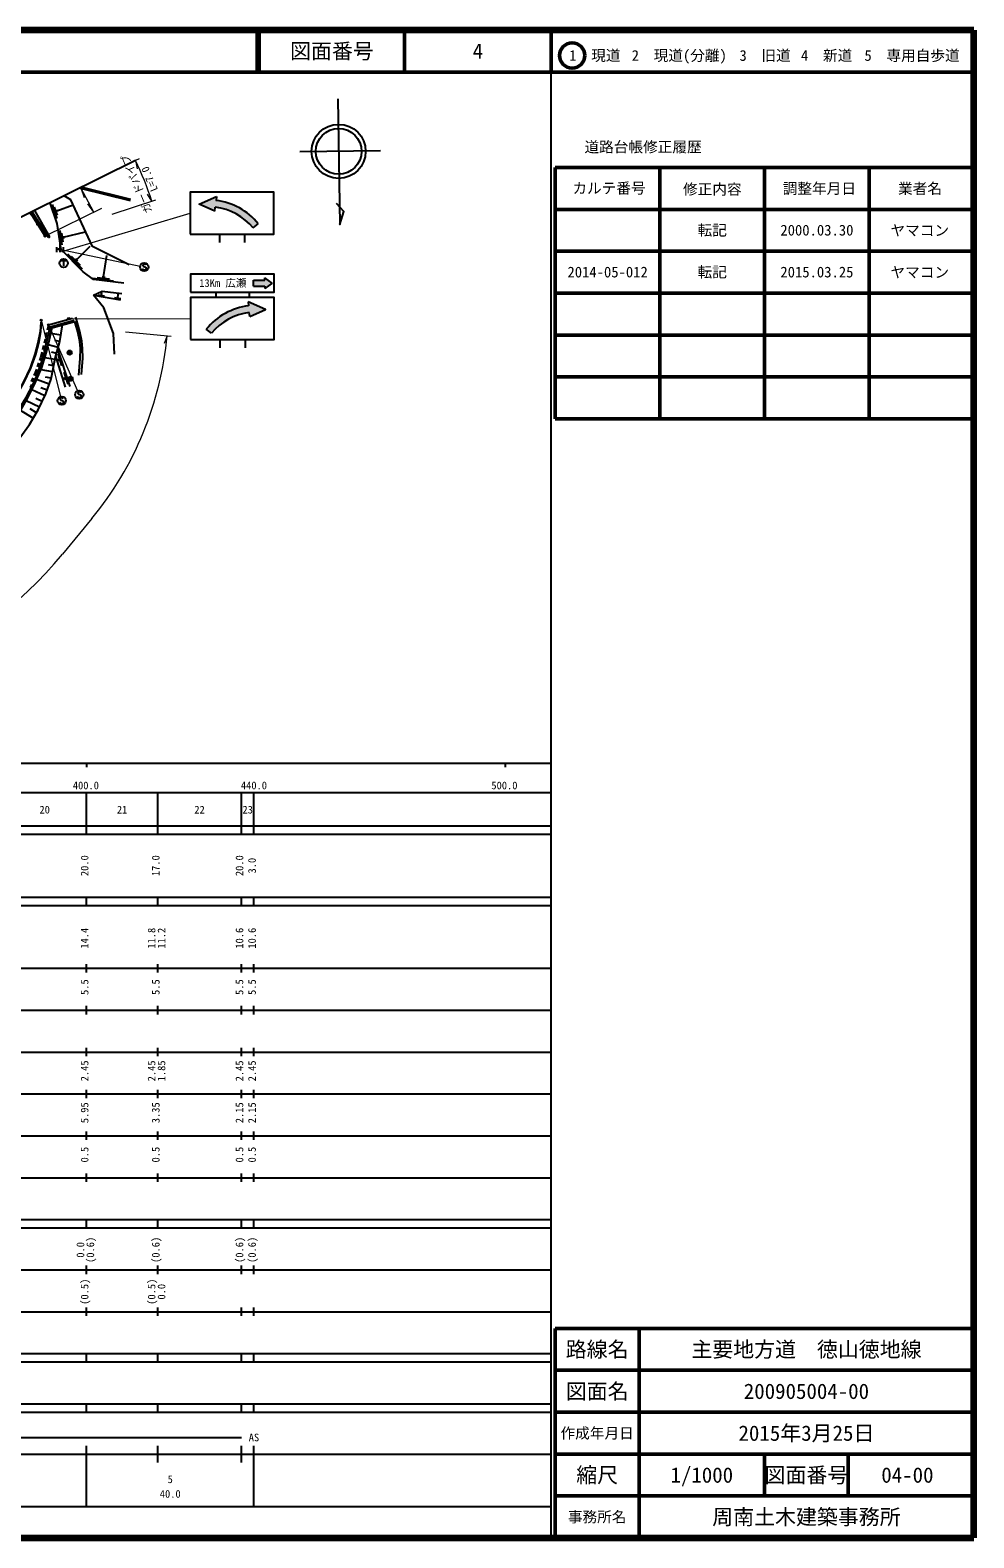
# Model space of a CAD drawing. Units: millimetres, scale not verified. Extents: x 40000 to 680000, y 20000 to 380000.
# Drawn here: x 454526 to 680000, y 20000 to 380000 of the extents above; entities that cross this region are included whole.
import ezdxf
from ezdxf.enums import TextEntityAlignment as Align

# ---------------------------------------------------------------- set-up
doc = ezdxf.new("R2010")
doc.units = ezdxf.units.MM
doc.header["$LTSCALE"] = 1000
doc.header["$PDMODE"] = 32
doc.header["$PDSIZE"] = 500
doc.linetypes.add('DASHED', pattern=[7.5, 6, -1.5])
for name, color, linetype, lineweight in [('M-BGD', 7, 'Continuous', 25), ('M-BGD-EXST', 7, 'Continuous', 25), ('M-BMK-OTRS', 5, 'Continuous', 25), ('M-BMK-SRVR', 3, 'Continuous', 25), ('M-STR-HTXT', 7, 'Continuous', 13), ('M-STR-STRC', 7, 'Continuous', 25), ('M-TTL', 2, 'Continuous', 140), ('M-TTL-BAND', 7, 'Continuous', 25), ('M-TTL-FRAM', 2, 'Continuous', 50), ('M-TTL-LINE', 7, 'Continuous', 50)]:
    doc.layers.add(name, color=color, linetype=linetype, lineweight=lineweight)
doc.layers.add('M-TTL-TXT', color=7, linetype='Continuous')
doc.styles.add('ＭＳ ゴシック', font='')
doc.styles.get('ＭＳ ゴシック').set_extended_font_data('MS Gothic')

msp = doc.modelspace()

# ---------------------------------------------------------------- hatches: boundary and pattern name
at = {"layer": 'M-BGD'}
for points in [[(454873, 335968, -1), (454714, 336223, -1)], [(456425, 333478, -0.41421), (456219, 333526, -0.41421), (456267, 333733, -0.41421), (456473, 333685, -0.41421)], [(458159, 330698, -1), (458000, 330952, -1)], [(463608, 302672, -0.41421), (463642, 303379, -0.41421), (464348, 303345, -0.41421), (464314, 302638, -0.41421)], [(463854, 296424, -0.41421), (463888, 297130, -0.41421), (464594, 297096, -1)]]:
    msp.add_hatch(color=256, dxfattribs=at).paths.add_polyline_path(points)
at = {"layer": 'M-STR-HTXT'}
for points in [[(461641, 327495, -1), (461372, 327916, -0.41421), (461717, 327840, -0.41421)], [(462465, 327467, -0.41421), (462619, 327149, -0.41421), (462300, 326995, -1)]]:
    msp.add_hatch(color=256, dxfattribs=at).paths.add_polyline_path(points)
at = {"layer": 'M-STR-STRC'}
for points in [[(498938, 339319), (499049, 340263), (494898, 338447), (498656, 336785), (498758, 337729, -0.19484), (507788, 332772), (509028, 333783, 0.19496)], [(510568, 320888), (510568, 320288), (507868, 320288), (507868, 318888), (510568, 318888), (510568, 318288), (512368, 319588)], [(506708, 314160), (506597, 315103), (510748, 313288), (506990, 311625), (506888, 312570, 0.19484), (497858, 307612), (496618, 308623, -0.19496)]]:
    msp.add_hatch(color=256, dxfattribs=at).paths.add_polyline_path(points)

# ---------------------------------------------------------------- linework, layer by layer
at = {"layer": 'M-BGD'}
for p, q in [((466480, 342303), (478449, 339291)), ((466965, 342542), (478535, 339630)), ((458080, 330825), (454613, 336386)), ((458899, 330457), (455037, 336651)), ((459220, 330657), (455686, 336971)), ((459765, 338331), (460924, 335029)), ((460280, 337770), (460975, 335788)), ((460830, 337110), (460992, 336647)), ((460911, 336879), (464824, 338252)), ((461584, 332169), (462118, 328710)), ((461987, 331523), (462307, 329448)), ((462444, 330531), (467772, 331820)), ((458899, 330457), (459220, 330657)), ((460789, 328176), (460789, 326976)), ((461589, 328976), (461589, 326976)), ((462389, 328176), (462389, 326976)), ((462406, 330773), (462481, 330289)), ((465614, 325197), (468899, 328388)), ((463442, 326572), (466926, 322986)), ((464354, 326064), (466444, 323912)), ((465370, 325448), (465858, 324946)), ((472066, 321067), (472867, 326192)), ((469511, 320774), (474475, 320168)), ((470540, 320951), (473518, 320587)), ((471718, 321109), (472413, 321024)), ((470779, 316826), (472258, 316576)), ((471396, 317026), (471741, 316968)), ((471569, 316997), (471684, 317676)), ((475499, 316333), (475649, 317220)), ((469660, 316711), (476092, 315624)), ((474709, 316162), (476188, 315912)), ((475326, 316362), (475671, 316304)), ((457251, 310263), (457051, 310278)), ((458896, 309623), (458594, 308367)), ((460042, 308970), (465240, 310433)), ((458079, 306228), (457845, 305256)), ((458453, 307783), (458219, 306811)), ((458877, 307475), (458629, 306506)), ((459301, 309136), (459025, 308056)), ((461889, 307138), (459462, 307538)), ((457331, 303117), (457029, 301860)), ((457688, 302824), (457412, 301744)), ((457705, 304672), (457471, 303700)), ((458084, 304374), (457836, 303406)), ((458480, 305925), (458233, 304956)), ((461236, 304215), (458864, 304892)), ((460825, 302772), (459639, 303111)), ((461645, 305658), (460431, 305858)), ((464108, 294925), (461125, 303823)), ((462138, 299857), (461184, 302702)), ((456030, 299031), (455763, 298276)), ((456407, 298897), (456134, 298124)), ((456562, 300539), (456230, 299596)), ((456939, 300405), (456606, 299462)), ((457029, 301860), (456762, 301105)), ((459859, 298380), (457127, 298914)), ((457412, 301744), (457139, 300971)), ((460434, 301325), (458029, 301795)), ((460146, 299853), (458944, 300087)), ((462994, 294723), (460654, 302173)), ((461376, 301184), (461003, 301059)), ((461488, 300852), (461265, 301516)), ((454856, 295389), (454510, 294648)), ((455171, 297007), (454747, 296101)), ((455534, 296839), (455110, 295933)), ((455763, 298276), (455425, 297551)), ((456134, 298124), (455788, 297382)), ((459100, 295486), (456073, 296547)), ((459571, 296908), (458205, 297175)), ((462842, 296812), (462386, 296659)), ((463604, 295485), (462650, 298329)), ((462954, 296480), (462731, 297144)), ((458051, 292678), (454937, 294152)), ((457409, 291322), (455853, 292059)), ((458604, 294070), (457090, 294601)), ((455287, 287360), (452256, 289169)), ((456768, 289966), (453565, 291483)), ((456056, 288648), (454534, 289556))]:
    msp.add_line(p, q, dxfattribs=at)
at = {"layer": 'M-BGD', "linetype": 'DASHED'}
for p, q in [((458896, 309623), (465466, 311473)), ((459301, 309136), (465623, 310916))]:
    msp.add_line(p, q, dxfattribs=at)
at = {"layer": 'M-BGD'}
for points in [[(476883, 319572), (469634, 320457), (467200, 322272), (461978, 327648), (461022, 333845), (459298, 338756)], [(478199, 323997), (469465, 328330), (464263, 339453), (462632, 340402)], [(469660, 316711), (471724, 317695), (476461, 317122)], [(474648, 302597), (474426, 307570), (472147, 313661), (469660, 316711)], [(399705, 243645), (404402, 244468), (415016, 246424), (416984, 247172), (420252, 248750), (423453, 250686), (426245, 252683), (428580, 254575), (431361, 257372), (435665, 262242), (440268, 267763), (446343, 276003), (452089, 282665), (454401, 285875), (456479, 289358), (458298, 293200), (459536, 296729), (460483, 301576), (461640, 305626), (462295, 309604)], [(457051, 310278), (456890, 308078), (456398, 305321), (455667, 302624), (454524, 299374), (452834, 295877), (450786, 292209), (447713, 287634), (445970, 285311)], [(446130, 285191), (447876, 287518), (450956, 292104), (453011, 295784), (454709, 299297), (455858, 302565), (456593, 305277), (457089, 308053), (457251, 310263)], [(466155, 297609), (466517, 301627), (466544, 303962), (466386, 305697), (465941, 307941), (465240, 310433)], [(466820, 297754), (467106, 301648), (467044, 303982), (466882, 305768), (466428, 308057), (465466, 311473)], [(447268, 282136), (449070, 284492), (451547, 287916), (453906, 292086), (455573, 295425), (457352, 299420), (458413, 303140), (459184, 306132), (459758, 309034)], [(447306, 282898), (450413, 287142), (453595, 292264), (455178, 295310), (456256, 297870), (457718, 302076), (459301, 309136), (460042, 308970)]]:
    msp.add_lwpolyline(points, dxfattribs=at)
for centre, radius in [((454794, 336096), 150), ((456346, 333606), 150), ((458080, 330825), 150), ((463978, 303009), 500), ((464224, 296760), 500)]:
    msp.add_circle(centre, radius, dxfattribs=at)
at = {"layer": 'M-BGD-EXST'}
for p, q in [((461979, 324965), (463079, 324965)), ((462529, 324965), (462529, 323715))]:
    msp.add_line(p, q, dxfattribs=at)
msp.add_circle((462529, 324365), 1000, dxfattribs=at)
at = {"layer": 'M-BMK-OTRS'}
msp.add_line((479714, 348840), (416919, 317823), dxfattribs=at)
at = {"layer": 'M-BMK-SRVR'}
msp.add_line((538227, 351216), (518941, 350912), dxfattribs=at)
msp.add_lwpolyline([(528036, 363590), (528509, 333594), (529449, 336733), (527718, 338579)], dxfattribs=at)
for radius in [6451, 5458]:
    msp.add_circle((528233, 351058), radius, dxfattribs=at)
at = {"layer": 'M-STR-HTXT'}
for p, q in [((480610, 349283), (479714, 348840)), ((479718, 348842), (480087, 346912)), ((469716, 336538), (466634, 342379)), ((466634, 342379), (467467, 340070)), ((469716, 336538), (468279, 338529)), ((474090, 336066), (484544, 339488)), ((483594, 339177), (482528, 340828)), ((458349, 330957), (471645, 337485)), ((462383, 327231), (492778, 336297)), ((461507, 327706), (480804, 323636)), ((457149, 310747), (461801, 292495)), ((458896, 309623), (465827, 293891)), ((463742, 311104), (492868, 311138)), ((477277, 307952), (488232, 306957)), ((487236, 307047), (486566, 305200)), ((469299, 263407), (462278, 254889))]:
    msp.add_line(p, q, dxfattribs=at)
for centre, radius in [((461507, 327706), 250), ((462383, 327231), 250), ((457149, 310747), 150), ((457149, 310747), 120), ((457149, 310747), 90), ((457149, 310747), 60), ((457149, 310747), 30), ((457149, 310747), 20), ((458896, 309623), 150), ((458896, 309623), 120), ((458896, 309623), 90), ((458896, 309623), 60), ((458896, 309623), 30), ((458896, 309623), 20), ((463742, 311104), 150), ((463742, 311104), 120), ((463742, 311104), 90), ((463742, 311104), 60), ((463742, 311104), 30), ((463742, 311104), 20)]:
    msp.add_circle(centre, radius, dxfattribs=at)
for centre, radius, start, end in [((407565, 314288), 80000, 18.12633, 25.58918), ((407565, 314288), 80000, 320.50486, 354.80673), ((388969, 315311), 95000, 262.93468, 320.50496)]:
    msp.add_arc(centre, radius, start, end, dxfattribs=at)
for p in [(457149, 310747), (458896, 309623), (463742, 311104)]:
    msp.add_point(p, dxfattribs=at)
at = {"layer": 'M-STR-STRC'}
for p, q in [((499049, 340263), (498938, 339319)), ((498656, 336785), (498758, 337729)), ((499778, 331297), (499778, 329297)), ((505778, 331297), (505778, 329297)), ((507788, 332772), (509028, 333783)), ((481516, 324074), (481425, 323892)), ((481698, 324165), (481516, 324074)), ((481880, 324165), (481698, 324165)), ((482061, 324074), (481880, 324165)), ((482152, 323892), (482061, 324074)), ((481425, 322892), (481334, 323074)), ((481425, 323892), (481425, 323801)), ((481425, 323801), (481516, 323619)), ((481516, 322801), (481425, 322892)), ((481516, 323619), (482061, 323437)), ((481698, 322710), (481516, 322801)), ((481880, 322710), (481698, 322710)), ((482061, 322801), (481880, 322710)), ((482061, 323437), (482152, 323346)), ((482152, 322892), (482061, 322801)), ((482152, 323346), (482243, 323165)), ((482243, 323074), (482152, 322892)), ((482243, 323165), (482243, 323074)), ((512368, 319588), (510568, 320888)), ((510568, 320288), (510568, 320888)), ((498868, 317438), (498868, 316138)), ((506868, 317438), (506868, 316138)), ((507868, 320288), (510568, 320288)), ((507868, 318888), (507868, 320288)), ((507868, 318888), (510568, 318888)), ((512368, 319588), (510568, 318288)), ((510568, 318888), (510568, 318288)), ((506597, 315103), (506708, 314160)), ((506990, 311625), (506888, 312570)), ((497858, 307612), (496618, 308623)), ((499868, 306138), (499868, 304138)), ((505868, 306138), (505868, 304138)), ((461808, 292159), (461717, 291978)), ((461717, 291978), (461717, 291887)), ((461717, 291887), (461808, 291705)), ((461990, 292250), (461808, 292159)), ((461808, 291705), (462353, 291523)), ((462171, 292250), (461990, 292250)), ((462353, 292159), (462171, 292250)), ((462444, 291978), (462353, 292159)), ((465897, 292415), (465806, 292597)), ((465988, 293597), (465897, 293415)), ((465897, 293415), (465897, 293324)), ((465897, 293324), (465988, 293143)), ((465988, 292324), (465897, 292415)), ((466169, 293688), (465988, 293597)), ((465988, 293143), (466533, 292961)), ((466169, 292233), (465988, 292324)), ((466351, 293688), (466169, 293688)), ((466351, 292233), (466169, 292233)), ((466533, 293597), (466351, 293688)), ((466533, 292324), (466351, 292233)), ((466624, 293415), (466533, 293597)), ((466533, 292961), (466624, 292870)), ((466624, 292415), (466533, 292324)), ((466624, 292870), (466715, 292688)), ((466715, 292597), (466624, 292415)), ((466715, 292688), (466715, 292597)), ((461717, 290978), (461626, 291159)), ((461808, 290887), (461717, 290978)), ((461990, 290796), (461808, 290887)), ((462171, 290796), (461990, 290796)), ((462353, 290887), (462171, 290796)), ((462353, 291523), (462444, 291432)), ((462444, 290978), (462353, 290887)), ((462444, 291432), (462535, 291250)), ((462535, 291159), (462444, 290978)), ((462535, 291250), (462535, 291159))]:
    msp.add_line(p, q, dxfattribs=at)
for points in [[(492778, 331297), (512778, 331297), (512778, 341297), (492778, 341297)], [(492868, 317438), (512868, 317438), (512868, 321738), (492868, 321738)], [(492868, 306138), (512868, 306138), (512868, 316138), (492868, 316138)]]:
    msp.add_lwpolyline(points, close=True, dxfattribs=at)
for points in [[(498656, 336785), (494898, 338447), (499049, 340263)], [(506990, 311625), (510748, 313288), (506597, 315103)]]:
    msp.add_lwpolyline(points, dxfattribs=at)
for centre in [(481789, 323437), (462080, 291523), (466260, 292961)]:
    msp.add_circle(centre, 1000, dxfattribs=at)
for centre, radius, start, end in [((497153, 324104), 15319, 39.18159, 83.336), ((497153, 324104), 13719, 39.18159, 83.2821), ((508492, 298945), 15319, 96.664, 140.81841), ((508492, 298945), 13719, 96.7179, 140.81841)]:
    msp.add_arc(centre, radius, start, end, dxfattribs=at)
at = {"layer": 'M-TTL'}
for p, q in [((680000, 380000), (40000, 380000)), ((680000, 20000), (680000, 380000)), ((40000, 20000), (680000, 20000))]:
    msp.add_line(p, q, dxfattribs=at)
at = {"layer": 'M-TTL-BAND'}
for p, q in [((579000, 20000), (579000, 370000)), ((40000, 205000), (579000, 205000)), ((468000, 205000), (468000, 204000)), ((568000, 205000), (568000, 204000)), ((68000, 198000), (579000, 198000)), ((468000, 188000), (468000, 198000)), ((485000, 188000), (485000, 198000)), ((505000, 188000), (505000, 198000)), ((508000, 188000), (508000, 198000)), ((40000, 190000), (579000, 190000)), ((40000, 188000), (579000, 188000)), ((40000, 173000), (579000, 173000)), ((468000, 171000), (468000, 173000)), ((485000, 171000), (485000, 173000)), ((505000, 171000), (505000, 173000)), ((508000, 171000), (508000, 173000)), ((40000, 171000), (579000, 171000)), ((40000, 156000), (579000, 156000)), ((468000, 155000), (468000, 157000)), ((485000, 155000), (485000, 157000)), ((505000, 155000), (505000, 157000)), ((508000, 155000), (508000, 157000)), ((46000, 146000), (579000, 146000)), ((468000, 145000), (468000, 147000)), ((485000, 145000), (485000, 147000)), ((505000, 145000), (505000, 147000)), ((508000, 145000), (508000, 147000)), ((468000, 135000), (468000, 137000)), ((485000, 135000), (485000, 137000)), ((505000, 135000), (505000, 137000)), ((508000, 135000), (508000, 137000)), ((52000, 136000), (579000, 136000)), ((46000, 126000), (579000, 126000)), ((468000, 125000), (468000, 127000)), ((485000, 125000), (485000, 127000)), ((505000, 125000), (505000, 127000)), ((508000, 125000), (508000, 127000)), ((52000, 116000), (579000, 116000)), ((468000, 115000), (468000, 117000)), ((485000, 115000), (485000, 117000)), ((505000, 115000), (505000, 117000)), ((508000, 115000), (508000, 117000)), ((46000, 106000), (579000, 106000)), ((468000, 105000), (468000, 107000)), ((485000, 105000), (485000, 107000)), ((505000, 105000), (505000, 107000)), ((508000, 105000), (508000, 107000)), ((40000, 96000), (579000, 96000)), ((40000, 94000), (579000, 94000)), ((468000, 94000), (468000, 96000)), ((485000, 94000), (485000, 96000)), ((505000, 94000), (505000, 96000)), ((508000, 94000), (508000, 96000)), ((49000, 84000), (579000, 84000)), ((468000, 83000), (468000, 85000)), ((485000, 83000), (485000, 85000)), ((505000, 83000), (505000, 85000)), ((508000, 83000), (508000, 85000)), ((40000, 74000), (579000, 74000)), ((468000, 73000), (468000, 75000)), ((485000, 73000), (485000, 75000)), ((505000, 73000), (505000, 75000)), ((508000, 73000), (508000, 75000)), ((40000, 64000), (579000, 64000)), ((40000, 62000), (579000, 62000)), ((468000, 62000), (468000, 64000)), ((485000, 62000), (485000, 64000)), ((505000, 62000), (505000, 64000)), ((508000, 62000), (508000, 64000)), ((40000, 52000), (579000, 52000)), ((468000, 50000), (468000, 52000)), ((485000, 50000), (485000, 52000)), ((505000, 50000), (505000, 52000)), ((508000, 50000), (508000, 52000)), ((40000, 50000), (579000, 50000)), ((71000, 44000), (505000, 44000)), ((40000, 40000), (579000, 40000)), ((468000, 27500), (468000, 42000)), ((485000, 38000), (485000, 42000)), ((505000, 38000), (505000, 42000)), ((508000, 27500), (508000, 42000)), ((68000, 27500), (579000, 27500))]:
    msp.add_line(p, q, dxfattribs=at)
at = {"layer": 'M-TTL-FRAM'}
for p, q in [((580000, 347197), (580000, 287197)), ((580000, 347197), (680000, 347197)), ((580000, 287197), (680000, 287197)), ((680000, 70000), (580000, 70000)), ((580000, 70000), (580000, 20000))]:
    msp.add_line(p, q, dxfattribs=at)
at = {"layer": 'M-TTL-LINE'}
for p, q in [((508747, 380000), (508747, 370000)), ((509247, 380000), (509247, 370000)), ((543997, 380000), (543997, 370000)), ((579000, 380000), (579000, 370000)), ((40000, 370000), (680000, 370000)), ((605000, 347197), (605000, 287197)), ((630000, 347197), (630000, 287197)), ((655000, 347197), (655000, 287197)), ((580000, 337197), (680000, 337197)), ((580000, 327197), (680000, 327197)), ((580000, 317197), (680000, 317197)), ((580000, 307197), (680000, 307197)), ((580000, 297197), (680000, 297197)), ((600000, 70000), (600000, 20000)), ((680000, 60000), (580000, 60000)), ((680000, 50000), (580000, 50000)), ((680000, 40000), (580000, 40000)), ((630000, 40000), (630000, 30000)), ((650000, 40000), (650000, 30000)), ((680000, 30000), (580000, 30000))]:
    msp.add_line(p, q, dxfattribs=at)
msp.add_circle((584031, 373958), 3000, dxfattribs=at)

# ---------------------------------------------------------------- texts
at = {"layer": 'M-STR-HTXT', "style": 'ＭＳ ゴシック'}
for s, rotation, p in [('ガードパイプ', 112.975, (481323, 343849)), ('L=7.0', 112.739, (484398, 344994))]:
    msp.add_text(s, height=1833, rotation=rotation, dxfattribs=at).set_placement(p, align=Align.BOTTOM_CENTER)
at = {"layer": 'M-STR-STRC', "style": 'ＭＳ ゴシック'}
msp.add_text('13Km 広瀬', height=1833, dxfattribs=at).set_placement((500548, 319620), align=Align.MIDDLE_CENTER)
at = {"layer": 'M-TTL-BAND', "style": 'ＭＳ ゴシック'}
for s, p in [('400.0', (467844, 198195)), ('440.0', (508000, 198195)), ('500.0', (567844, 198195)), ('20', (458000, 192405)), ('21', (476500, 192405)), ('22', (495000, 192405)), ('23', (506500, 192405)), ('AS', (508000, 42500)), ('5', (488000, 32523)), ('40.0', (488000, 29033))]:
    msp.add_text(s, height=1833, dxfattribs=at).set_placement(p, align=Align.BOTTOM_CENTER)
for s, p in [('20.0', (469000, 180500)), ('17.0', (486000, 180500)), ('20.0', (506000, 180500)), ('3.0', (509000, 180500)), ('14.4', (469000, 163174)), ('11.8', (485000, 163174)), ('11.2', (487370, 163174)), ('10.6', (506000, 163174)), ('10.6', (509000, 163174)), ('5.5', (469000, 151500)), ('5.5', (486000, 151500)), ('5.5', (506000, 151500)), ('5.5', (509000, 151500)), ('2.45', (469000, 131500)), ('2.45', (485000, 131500)), ('1.85', (487370, 131500)), ('2.45', (506000, 131500)), ('2.45', (509000, 131500)), ('5.95', (469000, 121500)), ('3.35', (486000, 121500)), ('2.15', (506000, 121500)), ('2.15', (509000, 121500)), ('0.5', (469000, 111500)), ('0.5', (486000, 111500)), ('0.5', (506000, 111500)), ('0.5', (509000, 111500)), ('0.0', (468000, 88764)), ('(0.6)', (470370, 88764)), ('(0.6)', (486000, 88764)), ('(0.6)', (506000, 88764)), ('(0.6)', (509000, 88764)), ('(0.5)', (469000, 78764)), ('(0.5)', (485000, 78764)), ('0.0', (487370, 78764))]:
    msp.add_text(s, height=1833, rotation=90, dxfattribs=at).set_placement(p, align=Align.BOTTOM_CENTER)
at = {"layer": 'M-TTL-TXT', "style": 'ＭＳ ゴシック'}
for s, height, p in [('図面番号', 3666, (526622, 375000)), ('4', 3666, (561497, 375000)), ('1\u3000現道', 2566, (589448, 373958)), ('2\u3000現道(分離)', 2566, (609619, 373958)), ('3\u3000旧道', 2566, (630121, 373958)), ('4\u3000新道', 2566, (644824, 373958)), ('5\u3000専用自歩道', 2566, (665228, 373958)), ('道路台帳修正履歴', 2566, (600968, 352113)), ('カルテ番号', 2566, (592839, 342277)), ('修正内容', 2566, (617509, 342023)), ('調整年月日', 2566, (643089, 342197)), ('業者名', 2566, (667134, 342197)), ('転記', 2566, (617500, 332245)), ('2000.03.30', 2566, (642500, 332245)), ('ヤマコン', 2566, (667077, 332189)), ('2014-05-012', 2566, (592500, 322245)), ('転記', 2566, (617500, 322245)), ('2015.03.25', 2566, (642500, 322245)), ('ヤマコン', 2566, (667077, 322189)), ('路線名', 3666, (590000, 65000)), ('路線名', 3666, (590000, 65000)), ('主要地方道\u3000徳山徳地線', 3666, (640000, 65000)), ('図面名', 3666, (590000, 55000)), ('図面名', 3666, (590000, 55000)), ('200905004-00', 3666, (640000, 55000)), ('2015年3月25日', 3666, (640000, 45000)), ('作成年月日', 2566, (590000, 45000)), ('作成年月日', 2566, (590000, 45000)), ('縮尺', 3666, (590000, 35000)), ('縮尺', 3666, (590000, 35000)), ('1/1000', 3666, (615000, 35000)), ('図面番号', 3666, (640000, 35000)), ('図面番号', 3666, (640000, 35000)), ('04-00', 3666, (664125, 35000)), ('事務所名', 2566, (590000, 25000)), ('事務所名', 2566, (590000, 25000)), ('周南土木建築事務所', 3666, (640000, 25000))]:
    msp.add_text(s, height=height, dxfattribs=at).set_placement(p, align=Align.MIDDLE_CENTER)

doc.saveas('drawing.dxf')
